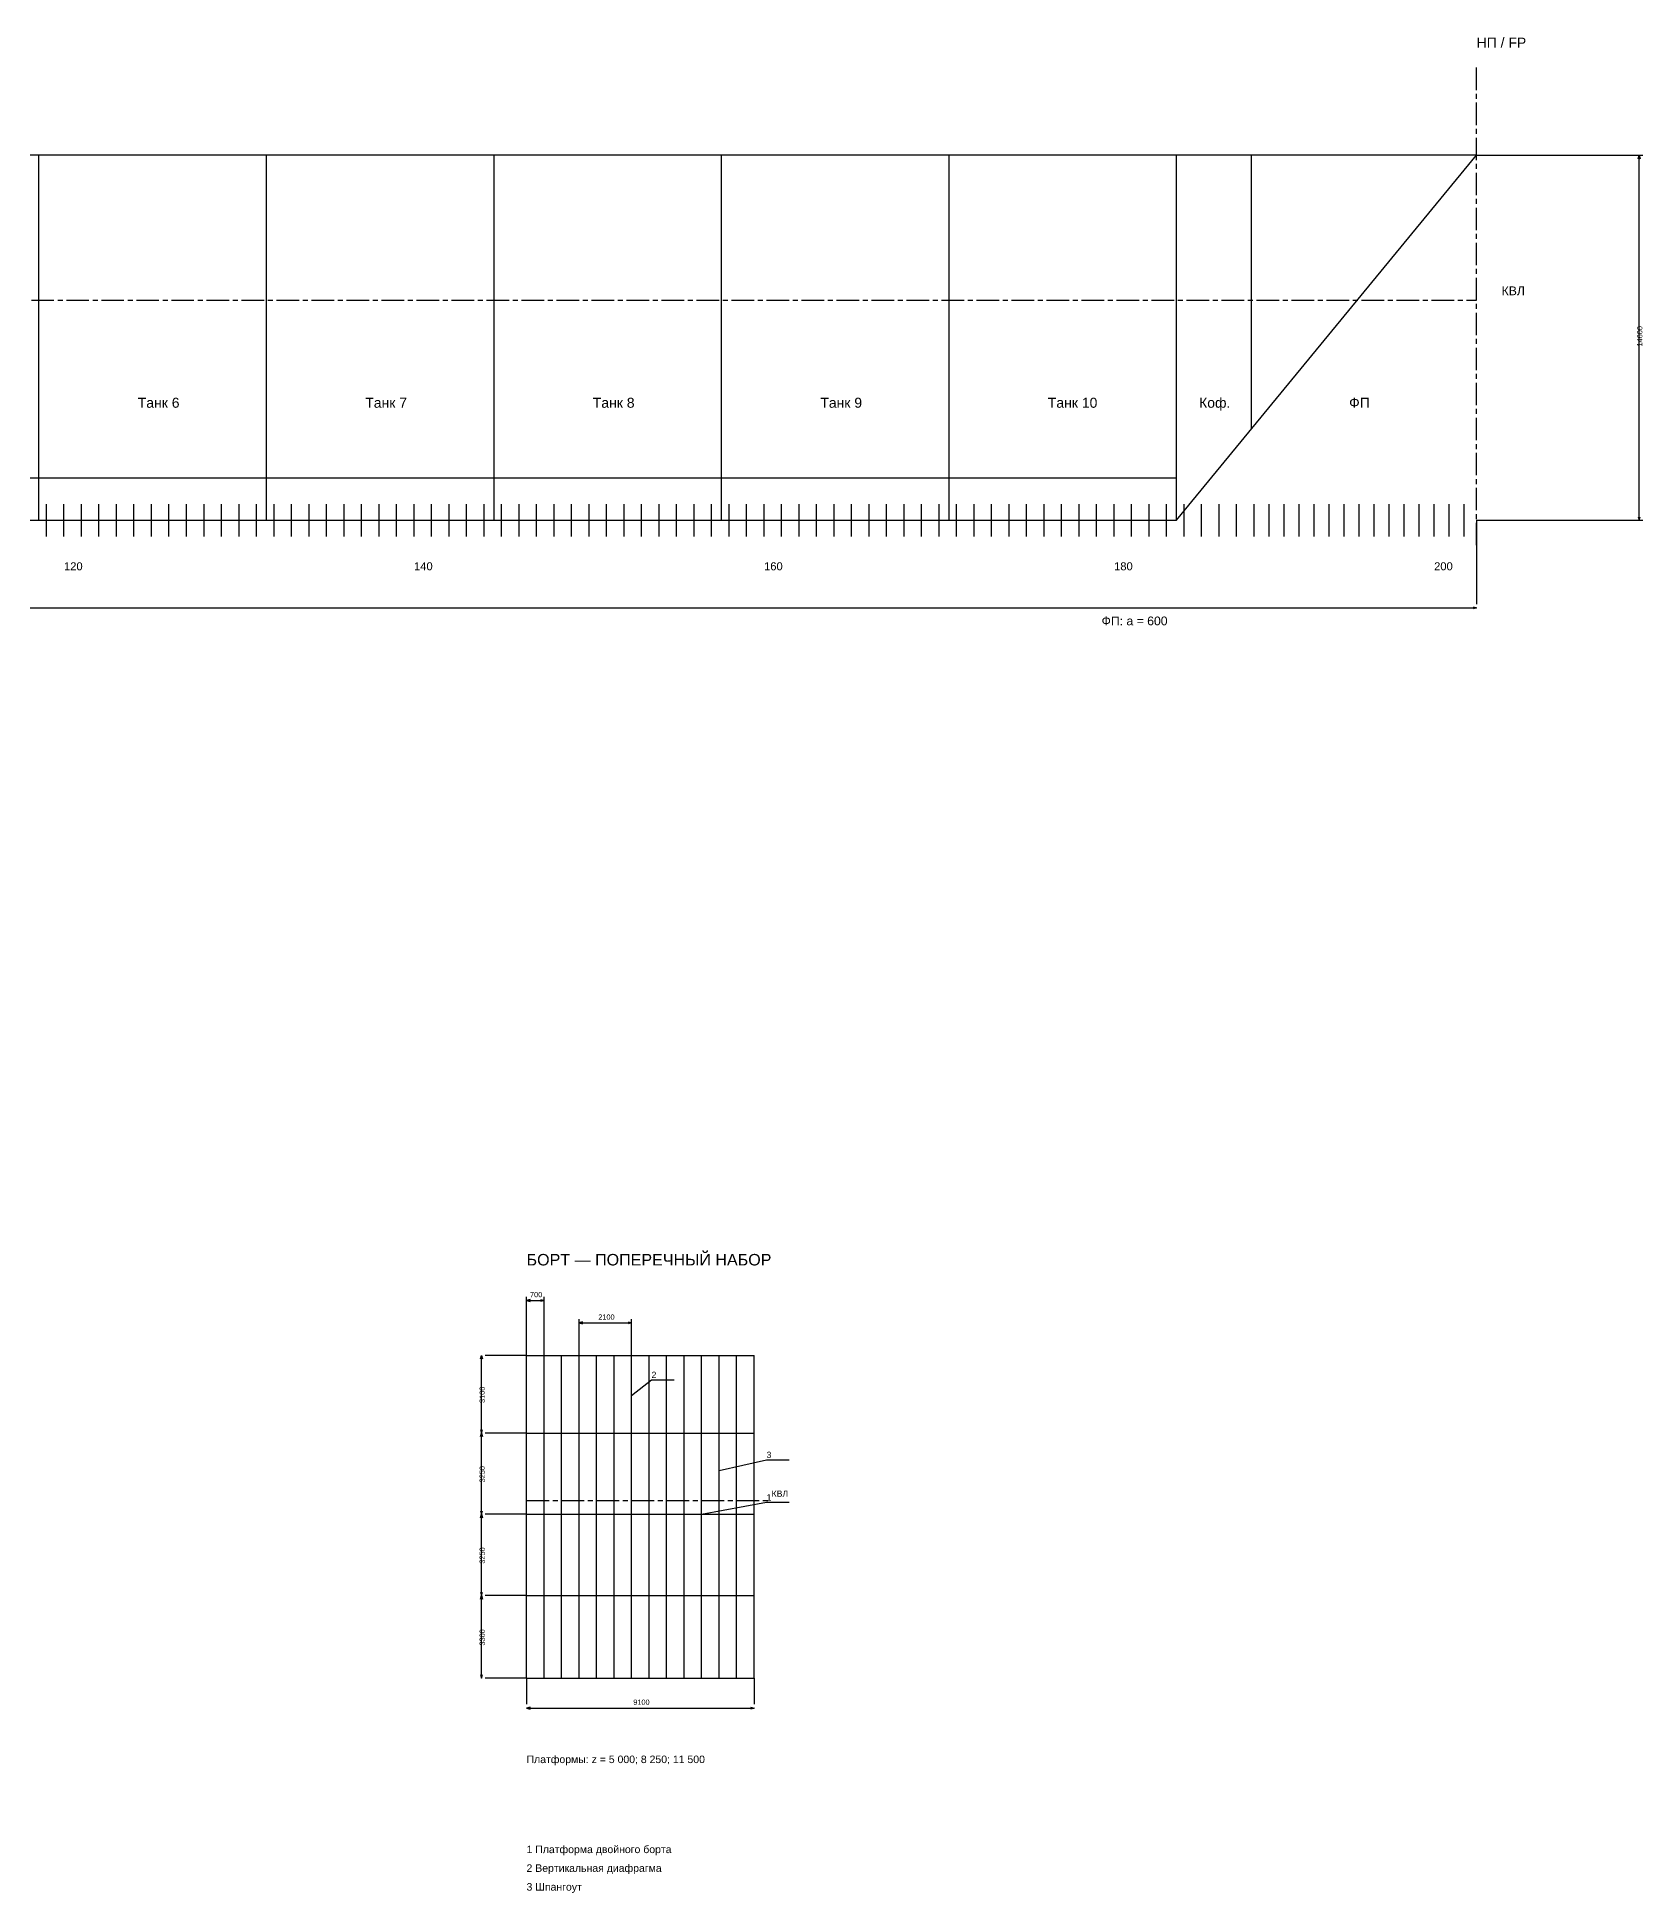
# Model space of a CAD drawing. Header units: millimetres. Extents: x -5500 to 145650, y -17240 to 192034.
# Drawn here: x 81425 to 145650, y 94110 to 168321 of the extents above; entities that cross this region are included whole.
import ezdxf

# ---------------------------------------------------------------- set-up
doc = ezdxf.new("R2010")
doc.units = ezdxf.units.MM
doc.linetypes.add('AXIS22', pattern=[1400, 900, -150, 200, -150])
for name, color, linetype in [('ARR_LONG_CENTER', 30, 'AXIS22'), ('ARR_LONG_DIM', 2, 'Continuous'), ('ARR_LONG_HULL', 4, 'Continuous'), ('ARR_LONG_MEMBER', 4, 'Continuous'), ('ARR_LONG_TEXT', 7, 'Continuous'), ('ARR_SIDE_CENTER', 30, 'AXIS22'), ('ARR_SIDE_DIM', 2, 'Continuous'), ('ARR_SIDE_HULL', 4, 'Continuous'), ('ARR_SIDE_MEMBER', 4, 'Continuous'), ('ARR_SIDE_SEAM', 7, 'Continuous'), ('ARR_SIDE_TEXT', 7, 'Continuous')]:
    doc.layers.add(name, color=color, linetype=linetype)
doc.styles.add('RU', font='arial.ttf')

msp = doc.modelspace()

# ---------------------------------------------------------------- linework, layer by layer
at = {"layer": 'ARR_LONG_CENTER'}
for p, q in [((139000, 148000), (139000, 167100)), ((0, 157800), (139000, 157800))]:
    msp.add_line(p, q, dxfattribs=at)
at = {"layer": 'ARR_LONG_DIM'}
for p, q in [((139000, 163600), (145650, 163600)), ((145500, 149000), (145500, 163600)), ((139000, 149000), (139000, 145650)), ((139000, 149000), (145650, 149000)), ((0, 145500), (139000, 145500))]:
    msp.add_line(p, q, dxfattribs=at)
for points in [[(145460, 163460), (145500, 163600), (145540, 163460)], [(145460, 149140), (145500, 149000), (145540, 149140)], [(138860, 145540), (139000, 145500), (138860, 145460)]]:
    msp.add_lwpolyline(points, dxfattribs=at)
at = {"layer": 'ARR_LONG_HULL'}
for p, q in [((81500, 149000), (81500, 163600)), ((90600, 149000), (90600, 163600)), ((99700, 149000), (99700, 163600)), ((108800, 149000), (108800, 163600)), ((117900, 149000), (117900, 163600)), ((127000, 149000), (127000, 163600)), ((130000, 152650), (130000, 163600)), ((9000, 150700), (127000, 150700))]:
    msp.add_line(p, q, dxfattribs=at)
msp.add_lwpolyline([(0, 161100), (9000, 149000), (127000, 149000), (139000, 163600), (0, 163600), (0, 161100)], dxfattribs=at)
at = {"layer": 'ARR_LONG_MEMBER'}
for p, q in [((81800, 148350), (81800, 149650)), ((82500, 148350), (82500, 149650)), ((83200, 148350), (83200, 149650)), ((83900, 148350), (83900, 149650)), ((84600, 148350), (84600, 149650)), ((85300, 148350), (85300, 149650)), ((86000, 148350), (86000, 149650)), ((86700, 148350), (86700, 149650)), ((87400, 148350), (87400, 149650)), ((88100, 148350), (88100, 149650)), ((88800, 148350), (88800, 149650)), ((89500, 148350), (89500, 149650)), ((90200, 148350), (90200, 149650)), ((90900, 148350), (90900, 149650)), ((91600, 148350), (91600, 149650)), ((92300, 148350), (92300, 149650)), ((93000, 148350), (93000, 149650)), ((93700, 148350), (93700, 149650)), ((94400, 148350), (94400, 149650)), ((95100, 148350), (95100, 149650)), ((95800, 148350), (95800, 149650)), ((96500, 148350), (96500, 149650)), ((97200, 148350), (97200, 149650)), ((97900, 148350), (97900, 149650)), ((98600, 148350), (98600, 149650)), ((99300, 148350), (99300, 149650)), ((100000, 148350), (100000, 149650)), ((100700, 148350), (100700, 149650)), ((101400, 148350), (101400, 149650)), ((102100, 148350), (102100, 149650)), ((102800, 148350), (102800, 149650)), ((103500, 148350), (103500, 149650)), ((104200, 148350), (104200, 149650)), ((104900, 148350), (104900, 149650)), ((105600, 148350), (105600, 149650)), ((106300, 148350), (106300, 149650)), ((107000, 148350), (107000, 149650)), ((107700, 148350), (107700, 149650)), ((108400, 148350), (108400, 149650)), ((109100, 148350), (109100, 149650)), ((109800, 148350), (109800, 149650)), ((110500, 148350), (110500, 149650)), ((111200, 148350), (111200, 149650)), ((111900, 148350), (111900, 149650)), ((112600, 148350), (112600, 149650)), ((113300, 148350), (113300, 149650)), ((114000, 148350), (114000, 149650)), ((114700, 148350), (114700, 149650)), ((115400, 148350), (115400, 149650)), ((116100, 148350), (116100, 149650)), ((116800, 148350), (116800, 149650)), ((117500, 148350), (117500, 149650)), ((118200, 148350), (118200, 149650)), ((118900, 148350), (118900, 149650)), ((119600, 148350), (119600, 149650)), ((120300, 148350), (120300, 149650)), ((121000, 148350), (121000, 149650)), ((121700, 148350), (121700, 149650)), ((122400, 148350), (122400, 149650)), ((123100, 148350), (123100, 149650)), ((123800, 148350), (123800, 149650)), ((124500, 148350), (124500, 149650)), ((125200, 148350), (125200, 149650)), ((125900, 148350), (125900, 149650)), ((126600, 148350), (126600, 149650)), ((127300, 148350), (127300, 149650)), ((128000, 148350), (128000, 149650)), ((128700, 148350), (128700, 149650)), ((129400, 148350), (129400, 149650)), ((130100, 148350), (130100, 149650)), ((130700, 148350), (130700, 149650)), ((131300, 148350), (131300, 149650)), ((131900, 148350), (131900, 149650)), ((132500, 148350), (132500, 149650)), ((133100, 148350), (133100, 149650)), ((133700, 148350), (133700, 149650)), ((134300, 148350), (134300, 149650)), ((134900, 148350), (134900, 149650)), ((135500, 148350), (135500, 149650)), ((136100, 148350), (136100, 149650)), ((136700, 148350), (136700, 149650)), ((137300, 148350), (137300, 149650)), ((137900, 148350), (137900, 149650)), ((138500, 148350), (138500, 149650))]:
    msp.add_line(p, q, dxfattribs=at)
at = {"layer": 'ARR_SIDE_CENTER'}
msp.add_line((101000, 109800), (110700, 109800), dxfattribs=at)
at = {"layer": 'ARR_SIDE_DIM'}
for p, q in [((101000, 115600), (101000, 117950)), ((101000, 117800), (101700, 117800)), ((101700, 115600), (101700, 117950)), ((103100, 115600), (103100, 117050)), ((103100, 116900), (105200, 116900)), ((105200, 115600), (105200, 117050)), ((99200, 112500), (99200, 115600)), ((101000, 115600), (99350, 115600)), ((99200, 109250), (99200, 112500)), ((101000, 112500), (99350, 112500)), ((101000, 112500), (99350, 112500)), ((99200, 106000), (99200, 109250)), ((101000, 109250), (99350, 109250)), ((101000, 109250), (99350, 109250)), ((99200, 102700), (99200, 106000)), ((101000, 106000), (99350, 106000)), ((101000, 106000), (99350, 106000)), ((101000, 102700), (99350, 102700)), ((101000, 102700), (101000, 101650)), ((110100, 102700), (110100, 101650)), ((101000, 101500), (110100, 101500))]:
    msp.add_line(p, q, dxfattribs=at)
for points in [[(101140, 117840), (101000, 117800), (101140, 117760)], [(101560, 117840), (101700, 117800), (101560, 117760)], [(103240, 116940), (103100, 116900), (103240, 116860)], [(105060, 116940), (105200, 116900), (105060, 116860)], [(99160, 115460), (99200, 115600), (99240, 115460)], [(99160, 112640), (99200, 112500), (99240, 112640)], [(99160, 112360), (99200, 112500), (99240, 112360)], [(99160, 109390), (99200, 109250), (99240, 109390)], [(99160, 109110), (99200, 109250), (99240, 109110)], [(99160, 106140), (99200, 106000), (99240, 106140)], [(99160, 105860), (99200, 106000), (99240, 105860)], [(99160, 102840), (99200, 102700), (99240, 102840)], [(101140, 101540), (101000, 101500), (101140, 101460)], [(109960, 101540), (110100, 101500), (109960, 101460)]]:
    msp.add_lwpolyline(points, dxfattribs=at)
at = {"layer": 'ARR_SIDE_HULL'}
for p, q in [((101000, 115600), (110100, 115600)), ((101000, 102700), (101000, 115600)), ((103100, 102700), (103100, 115600)), ((105200, 102700), (105200, 115600)), ((107300, 102700), (107300, 115600)), ((109400, 102700), (109400, 115600)), ((101000, 112500), (110100, 112500)), ((101000, 109250), (110100, 109250)), ((101000, 106000), (110100, 106000)), ((101000, 102700), (110100, 102700))]:
    msp.add_line(p, q, dxfattribs=at)
at = {"layer": 'ARR_SIDE_MEMBER'}
for p, q in [((101700, 102700), (101700, 115600)), ((102400, 102700), (102400, 115600)), ((103800, 102700), (103800, 115600)), ((104500, 102700), (104500, 115600)), ((105900, 102700), (105900, 115600)), ((106600, 102700), (106600, 115600)), ((108000, 102700), (108000, 115600)), ((108700, 102700), (108700, 115600)), ((110100, 102700), (110100, 115600))]:
    msp.add_line(p, q, dxfattribs=at)
at = {"layer": 'ARR_SIDE_SEAM'}
for points in [[(105200, 114000), (106000, 114630), (106900, 114630)], [(108700, 111000), (110600, 111430), (111500, 111430)], [(108000, 109250), (110600, 109730), (111500, 109730)]]:
    msp.add_lwpolyline(points, dxfattribs=at)

# ---------------------------------------------------------------- texts
at = {"layer": 'ARR_LONG_DIM', "style": 'RU'}
msp.add_text('14600', height=210, rotation=90, dxfattribs=at).set_placement((145630, 155950))
at = {"layer": 'ARR_LONG_TEXT', "style": 'RU'}
for s, height, p in [('НП / FP', 400, (139000, 167900)), ('КВЛ', 350, (140000, 158000)), ('Танк 6', 400, (85450, 153500)), ('Танк 7', 400, (94550, 153500)), ('Танк 8', 400, (103650, 153500)), ('Танк 9', 400, (112750, 153500)), ('Танк 10', 400, (121850, 153500)), ('Коф.', 400, (127900, 153500)), ('ФП', 400, (133900, 153500)), ('120', 320, (82500, 147000)), ('140', 320, (96500, 147000)), ('160', 320, (110500, 147000)), ('180', 320, (124500, 147000)), ('200', 320, (137300, 147000)), ('ФП: a = 600', 350, (124000, 144800))]:
    msp.add_text(s, height=height, dxfattribs=at).set_placement(p)
at = {"layer": 'ARR_SIDE_DIM', "style": 'RU'}
for s, p in [('700', (101140, 117930)), ('2100', (103870, 117030)), ('9100', (105270, 101630))]:
    msp.add_text(s, height=210, dxfattribs=at).set_placement(p)
for s, p in [('3100', (99330, 113700)), ('3250', (99330, 110525)), ('3250', (99330, 107275)), ('3300', (99330, 104000))]:
    msp.add_text(s, height=210, rotation=90, dxfattribs=at).set_placement(p)
at = {"layer": 'ARR_SIDE_TEXT', "style": 'RU'}
for s, height, p in [('БОРТ — ПОПЕРЕЧНЫЙ НАБОР', 460, (101000, 119200)), ('2', 250, (106000, 114700)), ('3', 250, (110600, 111500)), ('1', 250, (110600, 109800)), ('КВЛ', 250, (110800, 109950)), ('Платформы: z = 5 000; 8 250; 11 500', 300, (101000, 99300)), ('1 Платформа двойного борта', 300, (101000, 95700)), ('2 Вертикальная диафрагма', 300, (101000, 94950)), ('3 Шпангоут', 300, (101000, 94200))]:
    msp.add_text(s, height=height, dxfattribs=at).set_placement(p)

doc.saveas('drawing.dxf')
